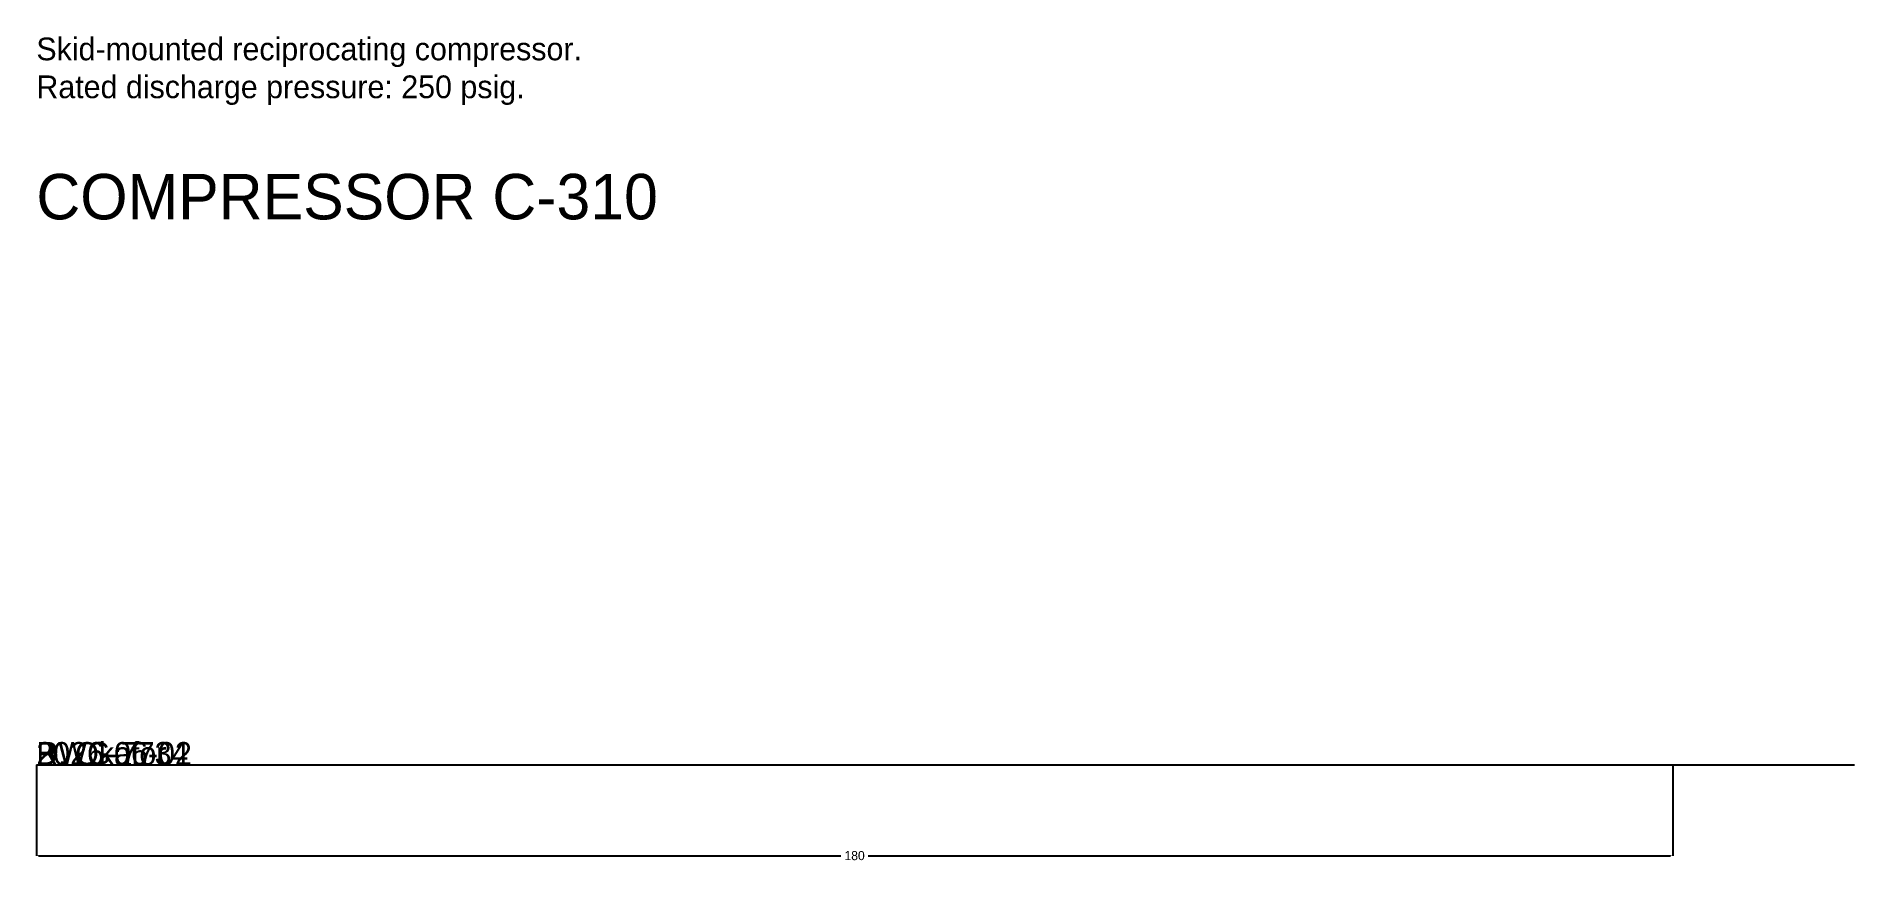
# Model space of a CAD drawing. Header units: metres. Extents: x 0 to 200, y -11 to 80.
import ezdxf

# ---------------------------------------------------------------- set-up
doc = ezdxf.new("R2010")
doc.units = ezdxf.units.M
for name, color, linetype in [('ANNOTATION', 7, 'Continuous'), ('DIMENSIONS', 7, 'Continuous'), ('EQUIPMENT', 7, 'Continuous'), ('TITLEBLOCK', 7, 'Continuous')]:
    doc.layers.add(name, color=color, linetype=linetype)
doc.dimstyles.get("Standard").update_dxf_attribs({"dimtxt": 2.5, "dimasz": 2.5, "dimexe": 1.25, "dimexo": 0.625, "dimtad": 1, "dimcen": 2.5, "dimazin": 3, "dimtfac": 1, "dimtmove": 0, "dimatfit": 3})

# ---------------------------------------------------------------- blocks, each defined once
blk = doc.blocks.new('TITLEBLOCK')
blk.add_line((0, 0), (200, 0))
for tag in ['DWG_NO', 'REVISION', 'DATE', 'DRAWN_BY']:
    blk.add_attdef(tag, (0, 0), '', height=2.5)
blk = doc.blocks.new('_CLOSEDFILLED')
at = {"color": 0, "linetype": 'BYBLOCK'}
blk.add_solid([(-1, 0.16), (0, 0), (-1, -0.16)], dxfattribs=at)
blk = doc.blocks.new('*D1')
for p, q in [((0, 0), (0, -10)), ((180, 0), (180, -10)), ((0.25, -10), (88.5, -10)), ((91.5, -10), (179.75, -10))]:
    blk.add_line(p, q)
at = {"layer": 'Defpoints'}
for p in [(0, 0), (180, 0), (0, -10)]:
    blk.add_point(p, dxfattribs=at)
at = {"layer": 'DIMENSIONS', "xscale": 0.25, "yscale": 0.25, "rotation": 180}
blk.add_blockref('_CLOSEDFILLED', (0, -10), dxfattribs=at)
at = {"layer": 'DIMENSIONS', "xscale": 0.25, "yscale": 0.25}
blk.add_blockref('_CLOSEDFILLED', (180, -10), dxfattribs=at)
at = {"layer": 'DIMENSIONS', "insert": (90, -10), "char_height": 1, "attachment_point": 5}
blk.add_mtext('180', dxfattribs=at)

msp = doc.modelspace()

# ---------------------------------------------------------------- block references
at = {"layer": 'TITLEBLOCK'}
msp.add_blockref('TITLEBLOCK', (0, 0), dxfattribs=at).add_auto_attribs({'DWG_NO': 'DWG-7734', 'REVISION': 'B', 'DATE': '2026-06-02', 'DRAWN_BY': 'R. Okafor'})

# ---------------------------------------------------------------- texts
at = {"layer": 'ANNOTATION', "insert": (0, 80), "char_height": 2.5, "attachment_point": 1}
msp.add_mtext('Skid-mounted reciprocating compressor.\\PRated discharge pressure: 250 psig.', dxfattribs=at)
at = {"layer": 'EQUIPMENT'}
msp.add_text('COMPRESSOR C-310', height=5, dxfattribs=at).set_placement((0, 60))

# ---------------------------------------------------------------- dimensions: what is measured, and where the dimension line sits
at = {"layer": 'DIMENSIONS'}
dim = msp.add_linear_dim(base=(0, -10), p1=(0, 0), p2=(180, 0), dimstyle='Standard', dxfattribs=at)
dim.commit()
dim.dimension.update_dxf_attribs({"geometry": '*D1', "text_midpoint": (90, -10)})

doc.saveas('drawing.dxf')
